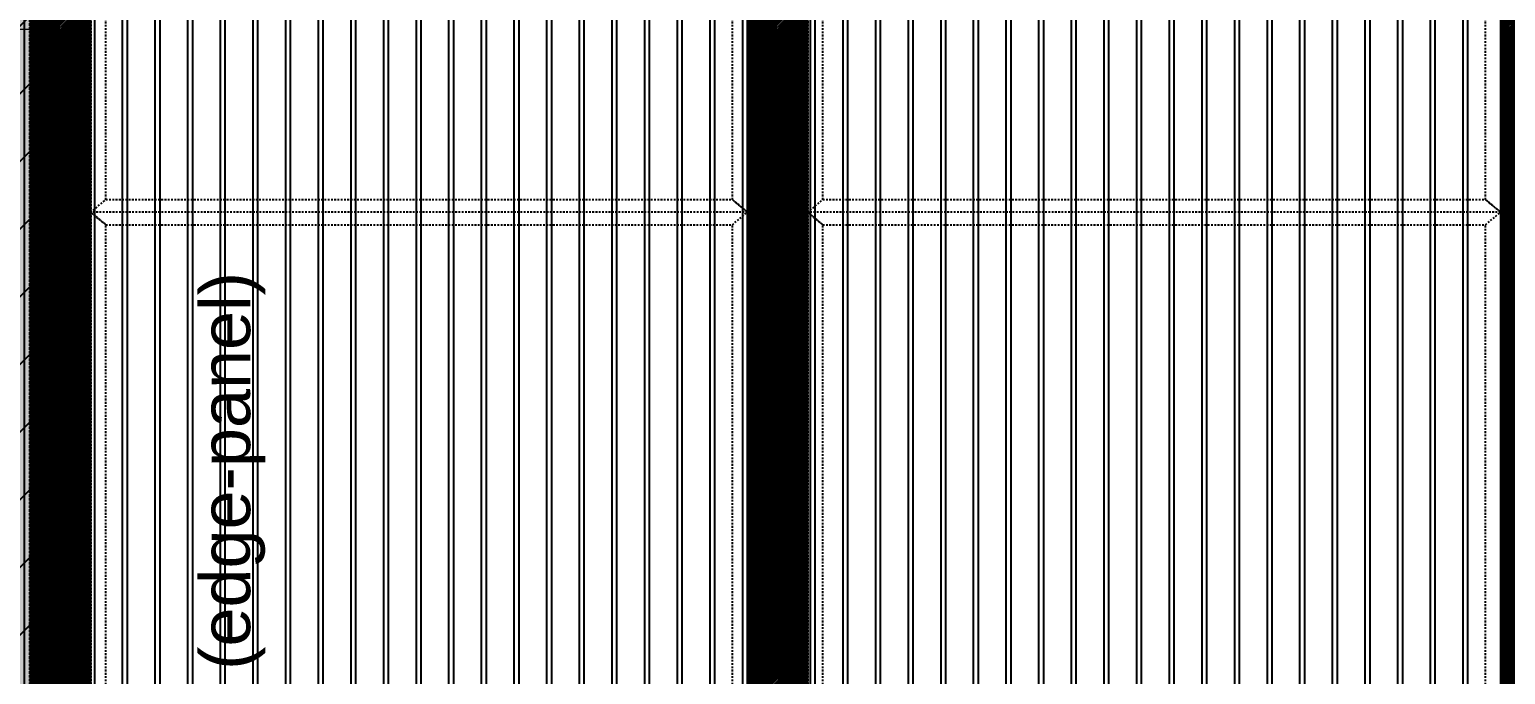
# Model space of a CAD drawing. Header units: millimetres. Extents: x 652937 to 1670132, y 1473552 to 2851037.
# Drawn here: x 770093 to 773033, y 1524607 to 1525890 of the extents above; entities that cross this region are included whole.
import ezdxf
from ezdxf.xclip import XClip

# ---------------------------------------------------------------- set-up
doc = ezdxf.new("R2010")
doc.units = ezdxf.units.MM
doc.header["$XCLIPFRAME"] = 0
for name, pattern in [('HIDDEN', [0.375, 0.25, -0.125]), ('TA_HL_001.00000', [6.5, 3.55, -2.95]), ('XKITLINE00', [0]), ('XKITLINE02', [4, 2, -2])]:
    doc.linetypes.add(name, pattern=pattern)
doc.layers.get('Defpoints').update_dxf_attribs({"color": 255})
doc.layers.add('000 - 0_HIDE_OBJ_FRAMING_DEF_SUB', color=1, linetype='Continuous', plot=False)
for name, color, linetype in [('000 - CONCRETE_COL_WIPEOUT_', 250, 'Continuous'), ('000 - CONCRETE_WALL_HATCH_', 251, 'Continuous'), ('000 - CONCRETE_WALL_MAIN_COLOR_2', 1, 'Continuous'), ('000 - H A T C H', 9, 'Continuous'), ('010 - ASPG_EXTR_MAIN_COLOR_2', 2, 'Continuous'), ('010 - ASPG_EXTR_WIPEOUT_', 250, 'Continuous'), ('010 - ASPG_FRAMING_MAIN_COLOR_1', 3, 'Continuous'), ('010 - ASPG_FRAMING_SUB_COLOR_2', 1, 'Continuous'), ('010 - ASPG_FRAMING_SUB_COLOR_3', 251, 'Continuous')]:
    doc.layers.add(name, color=color, linetype=linetype)
for name, color, linetype, true_color, plot in [('000 - ESTIMATE_ASPG_TEXT_COLOR_1', 1, 'Continuous', 0xff0000, False), ('000_AREA_ASPG_AREA_HATCH_', 7, 'Continuous', 0xff8700, False), ('000_AREA_ASPG_AREA_MAIN_COLOR_1', 7, 'Continuous', 0xff8700, False)]:
    doc.layers.add(name, color=color, linetype=linetype, true_color=true_color, plot=plot)
for name, color, linetype, lineweight in [('A-230-M_FLOOR', 2, 'Continuous', 25), ('A-GENM', 37, 'Continuous', 9), ('Bolt', 7, 'Continuous', 0), ('Part', 2, 'Continuous', 0)]:
    doc.layers.add(name, color=color, linetype=linetype, lineweight=lineweight)
doc.styles.add('_Arial', font='arial.ttf')

# ---------------------------------------------------------------- blocks, each defined once
blk = doc.blocks.new('GM_Louver Grill Vertical Z1 - Z Profile-17842814-ENT 3 ELE-2 Sheet')
at = {"layer": '000 - 0_HIDE_OBJ_FRAMING_DEF_SUB'}
blk.add_line((-185546.9, 105925), (-185546.9, 114870), dxfattribs=at)
blk = doc.blocks.new('E2')
at = {"layer": '000 - 0_HIDE_OBJ_FRAMING_DEF_SUB'}
for points in [[(1661279.1, 114870), (1659779.1, 114870), (1659779.1, 105925), (1661279.1, 105925)], [(1661279.1, 114870), (1662779.1, 114870), (1662779.1, 105925), (1661279.1, 105925)], [(1661229.1, 114820), (1659829.1, 114820), (1659829.1, 105975), (1661229.1, 105975)], [(1661329.1, 114820), (1662729.1, 114820), (1662729.1, 105975), (1661329.1, 105975)]]:
    blk.add_lwpolyline(points, close=True, dxfattribs=at)
at = {"layer": 'A-GENM'}
for p in [(1845451, 0), (1845526, 0), (1845601, 0), (1845676, 0), (1845751, 0), (1845826, 0), (1845901, 0), (1845976, 0), (1846051, 0), (1846126, 0), (1846201, 0), (1846276, 0), (1846351, 0), (1846426, 0), (1846501, 0), (1846576, 0), (1846651, 0), (1846726, 0), (1846951, 0), (1847026, 0), (1847101, 0), (1847176, 0), (1847251, 0), (1847326, 0), (1847401, 0), (1847476, 0), (1847551, 0), (1847626, 0), (1847701, 0), (1847776, 0), (1847851, 0), (1847926, 0), (1848001, 0), (1848076, 0), (1848151, 0), (1848226, 0)]:
    blk.add_blockref('GM_Louver Grill Vertical Z1 - Z Profile-17842814-ENT 3 ELE-2 Sheet', p, dxfattribs=at)
blk = doc.blocks.new('*A3534110')
at = {"layer": 'Part', "linetype": 'XKITLINE00', "lineweight": 0}
for p, q in [((616.947209, 162.330227), (616.947209, 162.430227)), ((616.947209, 162.430227), (619.147209, 162.430227)), ((619.147209, 162.330227), (616.947209, 162.330227)), ((619.147209, 162.330227), (619.147209, 162.430227)), ((619.147209, 162.430227), (619.147211, 162.430227)), ((619.147211, 162.330227), (619.147209, 162.330227))]:
    blk.add_line(p, q, dxfattribs=at)
at = {"layer": 'Part', "linetype": 'XKITLINE02', "lineweight": 0}
for p, q in [((616.947211, 162.330227), (616.947211, 162.430227)), ((619.147209, 162.430227), (619.147211, 162.430227)), ((619.147209, 162.330227), (619.147211, 162.330227)), ((619.147211, 162.330227), (619.147211, 162.430227))]:
    blk.add_line(p, q, dxfattribs=at)
blk = doc.blocks.new('*A3535111')
at = {"layer": 'Part', "linetype": 'XKITLINE00', "lineweight": 0}
for p, q in [((618.077209, 162.330227), (618.077209, 162.230227)), ((618.677209, 162.280227), (618.127209, 162.280227)), ((618.127209, 162.280227), (618.127209, 162.230227)), ((618.677209, 162.280227), (618.677209, 162.330227))]:
    blk.add_line(p, q, dxfattribs=at)
at = {"layer": 'Part', "linetype": 'XKITLINE02', "lineweight": 0}
for p, q in [((618.077209, 162.330227), (618.67721, 162.330227)), ((618.67721, 162.330227), (618.67721, 162.280227)), ((618.07721, 161.730227), (618.077209, 162.230227)), ((618.127209, 162.230227), (618.12721, 161.730227)), ((618.077209, 161.730227), (618.12721, 161.730227))]:
    blk.add_line(p, q, dxfattribs=at)
blk = doc.blocks.new('*A3536112')
at = {"layer": 'Part', "linetype": 'XKITLINE00', "lineweight": 0}
for p, q in [((616.747209, 162.630227), (616.947209, 162.430227)), ((619.177209, 162.430227), (619.347209, 162.630227)), ((616.947209, 162.430227), (619.177211, 162.430227))]:
    blk.add_line(p, q, dxfattribs=at)
at = {"layer": 'Part', "linetype": 'XKITLINE02', "lineweight": 0}
for p, q in [((616.747209, 162.630227), (619.347211, 162.630227)), ((616.947211, 162.430227), (616.747211, 162.630227)), ((619.177211, 162.430227), (619.347211, 162.630227))]:
    blk.add_line(p, q, dxfattribs=at)
blk = doc.blocks.new('*A3537113')
at = {"layer": 'Bolt', "linetype": 'XKITLINE02', "lineweight": 0}
for p, q in [((618.20641, 162.030227), (617.77721, 162.030227)), ((618.07721, 162.100227), (618.01721, 162.100227)), ((618.12721, 162.200227), (618.07721, 162.200227)), ((618.07721, 161.960227), (618.01721, 161.960227)), ((618.12721, 161.860227), (618.07721, 161.860227))]:
    blk.add_line(p, q, dxfattribs=at)
blk = doc.blocks.new('*A3538114')
at = {"layer": 'Bolt'}
for points in [[(617.217, 162.43), (617.217, 162.33), (617.077, 162.33), (617.077, 162.43)], [(619.017, 162.43), (619.017, 162.33), (618.877, 162.33), (618.877, 162.43)]]:
    blk.add_hatch(color=256, dxfattribs=at).paths.add_polyline_path(points, flags=17)
at = {"layer": 'Bolt', "linetype": 'XKITLINE00', "lineweight": 0}
for p, q in [((617.077, 162.33), (617.077, 162.43)), ((617.147, 162.33), (617.147, 162.43)), ((617.217, 162.33), (617.217, 162.43)), ((618.877, 162.33), (618.877, 162.43)), ((618.947, 162.33), (618.947, 162.43)), ((619.017, 162.33), (619.017, 162.43))]:
    blk.add_line(p, q, dxfattribs=at)
blk = doc.blocks.new('12')
at = {"layer": 'Part', "color": 253, "linetype": 'XKITLINE00', "lineweight": 0}
blk.add_lwpolyline([(663520.0716, 1524499.3916), (663520.0716, 1524502.7216), (663520.8136, 1524502.7216), (663520.8136, 1524499.3916)], close=True, dxfattribs=at)
blk = doc.blocks.new('*A28043877')
at = {"layer": 'Bolt'}
for points in [[(228.782, 59.398), (228.782, 59.428), (228.852, 59.428), (228.852, 59.398)], [(228.782, 59.368), (228.782, 59.398), (228.852, 59.398), (228.852, 59.368)], [(229.082, 59.398), (229.082, 59.428), (229.152, 59.428), (229.152, 59.398)], [(229.082, 59.368), (229.082, 59.398), (229.152, 59.398), (229.152, 59.368)]]:
    blk.add_hatch(color=256, dxfattribs=at).paths.add_polyline_path(points, flags=17)
at = {"layer": 'Bolt', "linetype": 'XKITLINE00', "lineweight": 0}
for p, q in [((228.817, 59.328), (228.817, 59.543)), ((229.117, 59.328), (229.117, 59.543)), ((228.782, 59.398), (228.782, 59.428)), ((228.782, 59.368), (228.782, 59.398)), ((228.852, 59.398), (228.852, 59.428)), ((228.852, 59.368), (228.852, 59.398)), ((229.082, 59.398), (229.082, 59.428)), ((229.082, 59.368), (229.082, 59.398)), ((229.152, 59.398), (229.152, 59.428)), ((229.152, 59.368), (229.152, 59.398))]:
    blk.add_line(p, q, dxfattribs=at)
blk = doc.blocks.new('*A28053878')
at = {"layer": 'Part', "linetype": 'XKITLINE02', "lineweight": 0}
for p, q in [((229.217311, 59.397868), (228.71731, 59.397868)), ((228.71731, 59.397868), (228.71731, 59.367868)), ((229.21731, 59.397868), (229.217311, 59.397868)), ((229.21731, 59.397868), (229.21731, 59.367868))]:
    blk.add_line(p, q, dxfattribs=at)
at = {"layer": 'Part', "linetype": 'XKITLINE00', "lineweight": 0}
for p, q in [((228.717311, 59.367868), (228.717311, 59.397868)), ((229.217311, 59.367868), (229.217311, 59.397868)), ((228.71731, 59.367868), (228.717311, 59.367868)), ((228.717311, 59.367868), (229.217311, 59.367868)), ((229.21731, 59.367868), (229.217311, 59.367868))]:
    blk.add_line(p, q, dxfattribs=at)
blk = doc.blocks.new('*A28063879')
at = {"layer": 'Bolt'}
for points in [[(239.532, 59.398), (239.532, 59.428), (239.602, 59.428), (239.602, 59.398)], [(239.532, 59.368), (239.532, 59.398), (239.602, 59.398), (239.602, 59.368)], [(239.832, 59.398), (239.832, 59.428), (239.902, 59.428), (239.902, 59.398)], [(239.832, 59.368), (239.832, 59.398), (239.902, 59.398), (239.902, 59.368)]]:
    blk.add_hatch(color=256, dxfattribs=at).paths.add_polyline_path(points, flags=17)
at = {"layer": 'Bolt', "linetype": 'XKITLINE00', "lineweight": 0}
for p, q in [((239.567, 59.328), (239.567, 59.543)), ((239.867, 59.328), (239.867, 59.543)), ((239.532, 59.398), (239.532, 59.428)), ((239.532, 59.368), (239.532, 59.398)), ((239.602, 59.398), (239.602, 59.428)), ((239.602, 59.368), (239.602, 59.398)), ((239.832, 59.398), (239.832, 59.428)), ((239.832, 59.368), (239.832, 59.398)), ((239.902, 59.398), (239.902, 59.428)), ((239.902, 59.368), (239.902, 59.398))]:
    blk.add_line(p, q, dxfattribs=at)
blk = doc.blocks.new('*A28073880')
at = {"layer": 'Part', "linetype": 'XKITLINE00', "lineweight": 0}
for p, q in [((239.467298, 59.367868), (239.467298, 59.397868)), ((239.967298, 59.367868), (239.967298, 59.397868)), ((239.467298, 59.367868), (239.467298, 59.367868)), ((239.467298, 59.367868), (239.967298, 59.367868)), ((239.967298, 59.367868), (239.967298, 59.367868))]:
    blk.add_line(p, q, dxfattribs=at)
at = {"layer": 'Part', "linetype": 'XKITLINE02', "lineweight": 0}
for p, q in [((239.967298, 59.397868), (239.467298, 59.397868)), ((239.467298, 59.397868), (239.467298, 59.367868)), ((239.967298, 59.397868), (239.967298, 59.397868)), ((239.967298, 59.397868), (239.967298, 59.367868))]:
    blk.add_line(p, q, dxfattribs=at)
blk = doc.blocks.new('*A31424214')
at = {"layer": 'Part', "linetype": 'XKITLINE00', "lineweight": 0}
for p, q in [((241.092247, 59.722868), (227.602427, 59.722868)), ((227.602427, 59.397868), (227.602427, 59.722868)), ((241.09225, 59.722868), (241.092247, 59.722868)), ((241.092247, 59.722868), (241.092247, 59.397868)), ((241.092247, 59.397868), (227.602427, 59.397868)), ((241.092247, 59.397868), (241.092282, 59.397868))]:
    blk.add_line(p, q, dxfattribs=at)
at = {"layer": 'Part', "linetype": 'XKITLINE02', "lineweight": 0}
for p, q in [((227.602429, 59.427868), (227.602429, 59.722868)), ((227.602459, 59.427868), (227.602459, 59.722868)), ((227.602461, 59.397868), (227.602461, 59.722868)), ((241.092282, 59.722868), (241.092247, 59.722868)), ((241.09225, 59.427868), (241.09225, 59.722868)), ((241.092282, 59.722868), (241.09228, 59.722868)), ((241.09228, 59.722868), (241.09228, 59.427868)), ((241.092282, 59.397868), (241.092282, 59.722868)), ((241.09228, 59.427868), (227.602429, 59.427868)), ((241.092282, 59.397868), (241.092247, 59.397868)), ((241.09228, 59.427868), (241.09225, 59.427868))]:
    blk.add_line(p, q, dxfattribs=at)
blk = doc.blocks.new('*A31574229')
at = {"layer": 'Part', "linetype": 'XKITLINE00', "lineweight": 0}
for p, q in [((228.952311, 59.367868), (228.95231, 59.367868)), ((228.95231, 58.867868), (228.952311, 59.367868)), ((228.952311, 59.367868), (228.982311, 59.367868)), ((228.98231, 58.867868), (228.982311, 59.367868)), ((228.952311, 59.217868), (228.982311, 59.217868)), ((228.95231, 58.867868), (228.98231, 58.867868))]:
    blk.add_line(p, q, dxfattribs=at)
at = {"layer": 'Part', "linetype": 'XKITLINE02', "lineweight": 0}
for p, q in [((228.95231, 59.367868), (228.95231, 58.867868)), ((228.952311, 59.367868), (228.95231, 59.367868)), ((228.98231, 58.867868), (228.98231, 59.367868))]:
    blk.add_line(p, q, dxfattribs=at)
blk = doc.blocks.new('*A31614233')
at = {"layer": 'Part', "linetype": 'XKITLINE00', "lineweight": 0}
for p, q in [((239.702298, 59.367868), (239.702298, 59.367868)), ((239.702298, 58.867868), (239.702298, 59.367868)), ((239.702298, 59.367868), (239.732298, 59.367868)), ((239.732298, 58.867868), (239.732298, 59.367868)), ((239.702298, 59.217868), (239.732298, 59.217868)), ((239.702298, 58.867868), (239.732298, 58.867868))]:
    blk.add_line(p, q, dxfattribs=at)
at = {"layer": 'Part', "linetype": 'XKITLINE02', "lineweight": 0}
for p, q in [((239.702298, 59.367868), (239.702298, 58.867868)), ((239.702298, 59.367868), (239.702298, 59.367868)), ((239.732298, 58.867868), (239.732298, 59.367868))]:
    blk.add_line(p, q, dxfattribs=at)
blk = doc.blocks.new('PP18_ENT3_SE_ELE2-1')
at = {"layer": 'A-230-M_FLOOR', "color": 4, "lineweight": 9}
blk.add_lwpolyline([(-1915, 102450), (-1915, 114420), (-2165, 114420), (-2165, 102450)], dxfattribs=at)
at = {"layer": 'Part', "linetype": 'XKITLINE02', "lineweight": 0}
for p, q in [((-4618, 113780), (-4618, 110735)), ((-4618, 113780), (-4618, 110735)), ((-4612, 113780), (-4612, 110735)), ((-4612, 113780), (-4612, 110735)), ((-4565, 113780), (-4565, 113780)), ((-4565, 113780), (-4565, 113780)), ((-2540, 113780), (-2540, 113780)), ((-2540, 113780), (-2540, 113780)), ((-2493, 113780), (-2493, 110735)), ((-2493, 113780), (-2493, 110735)), ((-2487, 113780), (-2487, 110735)), ((-2487, 113780), (-2487, 110735))]:
    blk.add_line(p, q, dxfattribs=at)
at = {"layer": 'Part', "linetype": 'HIDDEN', "lineweight": 0, "ltscale": 20}
blk.add_lwpolyline([(-4915, 103500), (-4915, 114420), (-5165, 114420), (-5165, 103500)], dxfattribs=at)
at = {"layer": 'Part', "linetype": 'XKITLINE00', "lineweight": 0}
for points in [[(-4565, 110735), (-4565, 113780), (-4665, 113780), (-4665, 110735)], [(-2540, 110735), (-2540, 113780), (-2440, 113780), (-2440, 110735)]]:
    blk.add_lwpolyline(points, close=True, dxfattribs=at)
at = {"color": 4, "xscale": 1000, "yscale": 1000, "zscale": 1000}
blk.add_blockref('12', (-663525726.6, -1524387851.6), dxfattribs=at)
blk.add_blockref('E2', (-1664704.6, 0))
at = {"lineweight": 0}
for name, p, xscale, yscale, zscale in [('*A3536112', (-66421.2, 97557), 100, 100, 100), ('*A3534110', (-66419.7, 97557), 100, 100, 100), ('*A3538114', (-66419.7, 97557), 100, 100, 100), ('*A3536112', (59316.2, 97557), -100, 100, 100), ('*A3534110', (59314.7, 97557), -100, 100, 100), ('*A3538114', (59314.7, 97557), -100, 100, 100), ('*A3537113', (-66419.7, 97557), 100, 100, 100), ('*A3535111', (-66419.7, 97557), 100, 100, 100), ('*A3535111', (59314.7, 97557), -100, 100, 100), ('*A3537113', (59314.7, 97557), -100, 100, 100), ('*A31424214', (-50408.9, 101105.4), 200, 200, 200), ('*A28043877', (-50408.9, 101105.4), 200, 200, 200), ('*A28063879', (-50408.9, 101105.4), 200, 200, 200), ('*A28053878', (-50408.9, 101105.4), 200, 200, 200), ('*A31574229', (-50408.9, 101105.4), 200, 200, 200), ('*A28073880', (-50408.9, 101105.4), 200, 200, 200), ('*A31614233', (-50408.9, 101105.4), 200, 200, 200)]:
    blk.add_blockref(name, p, dxfattribs=dict(at, xscale=xscale, yscale=yscale, zscale=zscale))
blk = doc.blocks.new('*A25233596')
at = {"layer": 'Part', "linetype": 'XKITLINE02', "lineweight": 0}
blk.add_line((227.47736, 52.172868), (227.47736, 68.822868), dxfattribs=at)
at = {"layer": 'Part', "linetype": 'XKITLINE00', "lineweight": 0}
blk.add_line((227.477361, 68.822868), (227.477361, 52.172868), dxfattribs=at)
blk = doc.blocks.new('*A25243597')
at = {"layer": 'Part', "linetype": 'XKITLINE02', "lineweight": 0}
blk.add_line((241.217337, 31.472868), (241.217337, 66.572868), dxfattribs=at)
at = {"layer": 'Part', "linetype": 'XKITLINE00', "lineweight": 0}
blk.add_line((241.217339, 31.472868), (241.217339, 66.572868), dxfattribs=at)
blk = doc.blocks.new('*A28033876')
at = {"layer": 'Part', "linetype": 'XKITLINE02', "lineweight": 0}
blk.add_line((227.477361, 63.572868), (223.767361, 63.572868), dxfattribs=at)
at = {"layer": 'Part', "linetype": 'XKITLINE00', "lineweight": 0}
blk.add_line((271.212361, 63.572868), (227.477361, 63.572868), dxfattribs=at)
blk = doc.blocks.new('*A31514223')
at = {"layer": 'Part', "linetype": 'XKITLINE00', "lineweight": 0}
for p, q in [((229.21731, 63.372868), (228.71731, 63.372868)), ((228.71731, 63.372868), (228.71731, 59.722868)), ((229.21731, 63.372868), (229.21731, 59.722868)), ((228.71731, 59.367868), (228.71731, 52.222868)), ((229.21731, 59.367868), (229.21731, 52.222868)), ((228.71731, 48.172868), (228.71731, 51.867868)), ((229.21731, 51.867868), (229.21731, 48.172868)), ((229.21731, 48.172868), (228.71731, 48.172868))]:
    blk.add_line(p, q, dxfattribs=at)
at = {"layer": 'Part', "linetype": 'XKITLINE02', "lineweight": 0}
for p, q in [((228.71731, 63.372868), (228.71731, 63.372868)), ((228.95231, 63.372868), (228.95231, 48.172868)), ((228.98231, 63.372868), (228.98231, 48.172868)), ((228.71731, 59.722868), (228.71731, 59.367868)), ((229.21731, 59.722868), (229.21731, 59.367868)), ((228.71731, 59.397868), (228.71731, 51.867868)), ((228.98231, 48.172868), (228.98231, 59.427868)), ((229.21731, 59.427868), (229.21731, 51.867868)), ((228.71731, 52.222868), (228.71731, 48.172868)), ((229.21731, 52.222868), (229.21731, 51.867868)), ((228.71731, 48.172868), (228.71731, 48.172868))]:
    blk.add_line(p, q, dxfattribs=at)
blk = doc.blocks.new('*A31524224')
at = {"layer": 'Part', "linetype": 'XKITLINE02', "lineweight": 0}
for p, q in [((239.467298, 63.372868), (239.467297, 63.372868)), ((239.702298, 63.372868), (239.702297, 48.172868)), ((239.732298, 63.372868), (239.732298, 48.172868)), ((239.732297, 48.172868), (239.732297, 63.122868)), ((239.467298, 59.722868), (239.467298, 59.367868)), ((239.967298, 59.722868), (239.967298, 59.367868)), ((239.467298, 59.397868), (239.467298, 51.867868)), ((239.967297, 59.427868), (239.967298, 51.867868)), ((239.467298, 52.222868), (239.467297, 48.172868)), ((239.967298, 52.222868), (239.967298, 51.867868)), ((239.467298, 48.172868), (239.467297, 48.172868))]:
    blk.add_line(p, q, dxfattribs=at)
at = {"layer": 'Part', "linetype": 'XKITLINE00', "lineweight": 0}
for p, q in [((239.967298, 63.372868), (239.467298, 63.372868)), ((239.467298, 63.372868), (239.467298, 59.722868)), ((239.967298, 63.372868), (239.967298, 59.722868)), ((239.467298, 59.367868), (239.467298, 52.222868)), ((239.967298, 59.367868), (239.967298, 52.222868)), ((239.467298, 48.172868), (239.467298, 51.867868)), ((239.967298, 51.867868), (239.967298, 48.172868)), ((239.967298, 48.172868), (239.467298, 48.172868))]:
    blk.add_line(p, q, dxfattribs=at)
blk = doc.blocks.new('*A32364308')
at = {"layer": 'Part', "linetype": 'XKITLINE00', "lineweight": 0}
for p, q in [((228.41731, 63.422868), (228.41731, 63.472868)), ((229.51731, 63.472868), (228.41731, 63.472868)), ((228.41731, 63.422868), (229.51731, 63.422868)), ((229.51731, 63.422868), (229.51731, 63.472868))]:
    blk.add_line(p, q, dxfattribs=at)
at = {"layer": 'Part', "linetype": 'XKITLINE02', "lineweight": 0}
for p, q in [((228.41731, 63.472868), (228.41731, 63.422868)), ((229.51731, 63.472868), (229.51731, 63.422868))]:
    blk.add_line(p, q, dxfattribs=at)
blk = doc.blocks.new('*A32374309')
at = {"layer": 'Part', "linetype": 'XKITLINE00', "lineweight": 0}
for p, q in [((228.98231, 63.422868), (228.98231, 63.372868)), ((229.00731, 63.397868), (229.00731, 63.372868)), ((229.00731, 63.397868), (229.28231, 63.397868)), ((229.28231, 63.397868), (229.28231, 63.422868))]:
    blk.add_line(p, q, dxfattribs=at)
at = {"layer": 'Part', "linetype": 'XKITLINE02', "lineweight": 0}
for p, q in [((229.28231, 63.422868), (228.98231, 63.422868)), ((228.98231, 63.372868), (228.98231, 63.122868)), ((229.00731, 63.372868), (229.00731, 63.122868)), ((229.28231, 63.422868), (229.28231, 63.397868)), ((228.98231, 63.122868), (229.00731, 63.122868))]:
    blk.add_line(p, q, dxfattribs=at)
blk = doc.blocks.new('*A32384310')
at = {"layer": 'Part', "linetype": 'XKITLINE02', "lineweight": 0}
for p, q in [((228.41731, 63.472868), (228.317309, 63.572868)), ((228.317309, 63.572868), (228.31731, 63.572868)), ((228.317309, 63.572868), (229.61731, 63.572868)), ((229.51731, 63.472868), (229.617309, 63.572868))]:
    blk.add_line(p, q, dxfattribs=at)
at = {"layer": 'Part', "linetype": 'XKITLINE00', "lineweight": 0}
for p, q in [((228.41731, 63.472868), (228.31731, 63.572868)), ((229.61731, 63.572868), (229.51731, 63.472868)), ((229.51731, 63.472868), (228.41731, 63.472868))]:
    blk.add_line(p, q, dxfattribs=at)
blk = doc.blocks.new('*A32394311')
at = {"layer": 'Bolt', "linetype": 'XKITLINE02', "lineweight": 0}
for p, q in [((228.91271, 63.247868), (229.12731, 63.247868)), ((228.95231, 63.282868), (228.98231, 63.282868)), ((228.95231, 63.212868), (228.98231, 63.212868)), ((228.98231, 63.282868), (229.00731, 63.282868)), ((228.98231, 63.212868), (229.00731, 63.212868))]:
    blk.add_line(p, q, dxfattribs=at)
blk = doc.blocks.new('*A32404312')
at = {"layer": 'Bolt'}
for points in [[(228.602, 63.473), (228.602, 63.423), (228.532, 63.423), (228.532, 63.473)], [(229.402, 63.473), (229.402, 63.423), (229.332, 63.423), (229.332, 63.473)]]:
    blk.add_hatch(color=256, dxfattribs=at).paths.add_polyline_path(points, flags=17)
at = {"layer": 'Bolt', "linetype": 'XKITLINE00', "lineweight": 0}
for p, q in [((228.532, 63.473), (228.532, 63.423)), ((228.567, 63.473), (228.567, 63.423)), ((228.602, 63.473), (228.602, 63.423)), ((229.332, 63.473), (229.332, 63.423)), ((229.367, 63.473), (229.367, 63.423)), ((229.402, 63.473), (229.402, 63.423))]:
    blk.add_line(p, q, dxfattribs=at)
blk = doc.blocks.new('*A32414313')
at = {"layer": 'Part', "linetype": 'XKITLINE00', "lineweight": 0}
for p, q in [((240.267298, 63.472868), (239.167297, 63.472868)), ((239.167297, 63.422868), (240.267298, 63.422868)), ((239.167298, 63.422868), (239.167298, 63.472868)), ((240.267298, 63.422868), (240.267298, 63.472868))]:
    blk.add_line(p, q, dxfattribs=at)
at = {"layer": 'Part', "linetype": 'XKITLINE02', "lineweight": 0}
for p, q in [((239.167297, 63.472868), (239.167297, 63.422868)), ((240.267297, 63.472868), (240.267297, 63.422868))]:
    blk.add_line(p, q, dxfattribs=at)
blk = doc.blocks.new('*A32424314')
at = {"layer": 'Part', "linetype": 'XKITLINE02', "lineweight": 0}
for p, q in [((240.032298, 63.422868), (239.732297, 63.422868)), ((239.732298, 63.372868), (239.732297, 63.122868)), ((239.757298, 63.372868), (239.757297, 63.122868)), ((240.032297, 63.422868), (240.032297, 63.397868)), ((239.732297, 63.122868), (239.757298, 63.122868))]:
    blk.add_line(p, q, dxfattribs=at)
at = {"layer": 'Part', "linetype": 'XKITLINE00', "lineweight": 0}
for p, q in [((239.732298, 63.422868), (239.732298, 63.372868)), ((239.757298, 63.397868), (239.757298, 63.372868)), ((239.757298, 63.397868), (240.032298, 63.397868)), ((240.032298, 63.397868), (240.032298, 63.422868))]:
    blk.add_line(p, q, dxfattribs=at)
blk = doc.blocks.new('*A32434315')
at = {"layer": 'Part', "linetype": 'XKITLINE02', "lineweight": 0}
for p, q in [((239.167297, 63.472868), (239.067297, 63.572868)), ((239.067297, 63.572868), (239.067298, 63.572868)), ((239.067297, 63.572868), (240.367298, 63.572868)), ((240.267297, 63.472868), (240.367297, 63.572868))]:
    blk.add_line(p, q, dxfattribs=at)
at = {"layer": 'Part', "linetype": 'XKITLINE00', "lineweight": 0}
for p, q in [((239.167298, 63.472868), (239.067298, 63.572868)), ((240.367298, 63.572868), (240.267298, 63.472868)), ((240.267298, 63.472868), (239.167297, 63.472868))]:
    blk.add_line(p, q, dxfattribs=at)
blk = doc.blocks.new('*A32444316')
at = {"layer": 'Bolt', "linetype": 'XKITLINE02', "lineweight": 0}
for p, q in [((239.662697, 63.247868), (239.877297, 63.247868)), ((239.702297, 63.282868), (239.732297, 63.282868)), ((239.702297, 63.212868), (239.732297, 63.212868)), ((239.732297, 63.212868), (239.757297, 63.212868)), ((239.732298, 63.282868), (239.757298, 63.282868))]:
    blk.add_line(p, q, dxfattribs=at)
blk = doc.blocks.new('*A32454317')
at = {"layer": 'Bolt'}
for points in [[(239.352, 63.473), (239.352, 63.423), (239.282, 63.423), (239.282, 63.473)], [(240.152, 63.473), (240.152, 63.423), (240.082, 63.423), (240.082, 63.473)]]:
    blk.add_hatch(color=256, dxfattribs=at).paths.add_polyline_path(points, flags=17)
at = {"layer": 'Bolt', "linetype": 'XKITLINE00', "lineweight": 0}
for p, q in [((239.282, 63.473), (239.282, 63.423)), ((239.317, 63.473), (239.317, 63.423)), ((239.352, 63.473), (239.352, 63.423)), ((240.082, 63.473), (240.082, 63.423)), ((240.117, 63.473), (240.117, 63.423)), ((240.152, 63.473), (240.152, 63.423))]:
    blk.add_line(p, q, dxfattribs=at)
blk = doc.blocks.new('PP18_ENT3_SE_ELE2-2')
at = {"lineweight": 0, "xscale": 200, "yscale": 200, "zscale": 200}
for name in ['*A25233596', '*A28033876', '*A25243597', '*A32384310', '*A32364308', '*A32404312', '*A32434315', '*A32414313', '*A32454317', '*A31514223', '*A32374309', '*A31524224', '*A32424314', '*A32394311', '*A32444316', '*A31424214', '*A28043877', '*A28063879', '*A28053878', '*A31574229', '*A28073880', '*A31614233']:
    blk.add_blockref(name, (-50408.4678, 101105.4264), dxfattribs=at)
blk = doc.blocks.new('*U6174')
at = {"layer": '000 - H A T C H'}
h = blk.add_hatch(dxfattribs=at)
h.set_pattern_fill('AR-CONC', color=8, scale=0.05)
h.paths.add_polyline_path([(7281, 0), (0, 0), (0, -2980), (15523, -2980), (15523, 9340), (7281, 9340)])
at = {"layer": '000 - CONCRETE_COL_WIPEOUT_', "color": 0}
blk.add_lwpolyline([(7281, 0), (7281, 9340), (15523, 9340), (15523, -2980), (0, -2980), (0, 0), (7281, 0), (7281, 0), (7281, 0), (7281, 0), (7281, 0), (7281, 0)], close=True, dxfattribs=at)
blk = doc.blocks.new('A$Cfa402d38')
at = {"layer": 'Defpoints'}
blk.add_lwpolyline([(314, -1870), (314, -4850), (15837, -4850), (15837, 7470), (7595, 7470), (7595, -1870)], close=True, dxfattribs=at)
at = {"layer": '000 - CONCRETE_WALL_MAIN_COLOR_2'}
blk.add_blockref('*U6174', (314, -1870), dxfattribs=at)
at = {"layer": '000 - CONCRETE_WALL_HATCH_'}
h = blk.add_hatch(dxfattribs=at)
h.set_pattern_fill('ANSI31', color=1, scale=30)
h.paths.add_polyline_path([(314, -1870), (314, -4850), (15837, -4850), (15837, 7470), (7595, 7470), (7595, -1870)])
blk = doc.blocks.new('*U6699')
blk.add_wipeout([(50, 0), (1378, 0), (1378, 8482), (50, 8482)]).dxf.layer = '010 - ASPG_EXTR_WIPEOUT_'
at = {"layer": '010 - ASPG_EXTR_MAIN_COLOR_2'}
for points in [[(122.8, 0), (133, 0), (133, 8482), (122.8, 8482)], [(187.8, 0), (198, 0), (198, 8482), (187.8, 8482)], [(252.8, 0), (263, 0), (263, 8482), (252.8, 8482)], [(317.8, 0), (328, 0), (328, 8482), (317.8, 8482)], [(382.8, 0), (393, 0), (393, 8482), (382.8, 8482)], [(447.8, 0), (458, 0), (458, 8482), (447.8, 8482)], [(512.8, 0), (523, 0), (523, 8482), (512.8, 8482)], [(577.8, 0), (588, 0), (588, 8482), (577.8, 8482)], [(642.8, 0), (653, 0), (653, 8482), (642.8, 8482)], [(707.8, 0), (718, 0), (718, 8482), (707.8, 8482)], [(772.8, 0), (783, 0), (783, 8482), (772.8, 8482)], [(837.8, 0), (848, 0), (848, 8482), (837.8, 8482)], [(902.8, 0), (913, 0), (913, 8482), (902.8, 8482)], [(967.8, 0), (978, 0), (978, 8482), (967.8, 8482)], [(1032.8, 0), (1043, 0), (1043, 8482), (1032.8, 8482)], [(1097.8, 0), (1108, 0), (1108, 8482), (1097.8, 8482)], [(1162.8, 0), (1173, 0), (1173, 8482), (1162.8, 8482)], [(1227.8, 0), (1238, 0), (1238, 8482), (1227.8, 8482)], [(1292.8, 0), (1303, 0), (1303, 8482), (1292.8, 8482)]]:
    blk.add_lwpolyline(points, close=True, dxfattribs=at)
at = {"layer": '010 - ASPG_FRAMING_SUB_COLOR_2'}
blk.add_lwpolyline([(50, 0), (1378, 0), (1378, 8482), (50, 8482)], close=True, dxfattribs=at)
for points in [[(-50, 0), (50, 0), (50, 8482), (-50, 8482)], [(1378, 0), (1478, 0), (1478, 8482), (1378, 8482)]]:
    blk.add_wipeout(points).dxf.layer = '010 - ASPG_EXTR_WIPEOUT_'
at = {"layer": '010 - ASPG_EXTR_MAIN_COLOR_2'}
for points in [[(57.8, 0), (68, 0), (68, 8482), (57.8, 8482)], [(1357.8, 0), (1368, 0), (1368, 8482), (1357.8, 8482)]]:
    blk.add_lwpolyline(points, close=True, dxfattribs=at)
at = {"layer": '010 - ASPG_FRAMING_MAIN_COLOR_1'}
for points in [[(-50, 0), (-40, 0), (-40, 8482), (-50, 8482)], [(40, 0), (50, 0), (50, 8482), (40, 8482)], [(1378, 0), (1388, 0), (1388, 8482), (1378, 8482)], [(1468, 0), (1478, 0), (1478, 8482), (1468, 8482)]]:
    blk.add_lwpolyline(points, close=True, dxfattribs=at)
at = {"layer": '010 - ASPG_FRAMING_SUB_COLOR_2'}
for points in [[(-50, 0), (50, 0), (50, 8482), (-50, 8482)], [(1378, 0), (1478, 0), (1478, 8482), (1378, 8482)]]:
    blk.add_lwpolyline(points, close=True, dxfattribs=at)
blk = doc.blocks.new('*U6703')
blk.add_wipeout([(50, 0), (1450, 0), (1450, 8482), (50, 8482)]).dxf.layer = '010 - ASPG_EXTR_WIPEOUT_'
at = {"layer": '010 - ASPG_EXTR_MAIN_COLOR_2'}
for points in [[(64.8, 0), (75, 0), (75, 8482), (64.8, 8482)], [(129.8, 0), (140, 0), (140, 8482), (129.8, 8482)], [(194.8, 0), (205, 0), (205, 8482), (194.8, 8482)], [(259.8, 0), (270, 0), (270, 8482), (259.8, 8482)], [(324.8, 0), (335, 0), (335, 8482), (324.8, 8482)], [(389.8, 0), (400, 0), (400, 8482), (389.8, 8482)], [(454.8, 0), (465, 0), (465, 8482), (454.8, 8482)], [(519.8, 0), (530, 0), (530, 8482), (519.8, 8482)], [(584.8, 0), (595, 0), (595, 8482), (584.8, 8482)], [(649.8, 0), (660, 0), (660, 8482), (649.8, 8482)], [(714.8, 0), (725, 0), (725, 8482), (714.8, 8482)], [(779.8, 0), (790, 0), (790, 8482), (779.8, 8482)], [(844.8, 0), (855, 0), (855, 8482), (844.8, 8482)], [(909.8, 0), (920, 0), (920, 8482), (909.8, 8482)], [(974.8, 0), (985, 0), (985, 8482), (974.8, 8482)], [(1039.8, 0), (1050, 0), (1050, 8482), (1039.8, 8482)], [(1104.8, 0), (1115, 0), (1115, 8482), (1104.8, 8482)], [(1169.8, 0), (1180, 0), (1180, 8482), (1169.8, 8482)], [(1234.8, 0), (1245, 0), (1245, 8482), (1234.8, 8482)], [(1299.8, 0), (1310, 0), (1310, 8482), (1299.8, 8482)], [(1364.8, 0), (1375, 0), (1375, 8482), (1364.8, 8482)]]:
    blk.add_lwpolyline(points, close=True, dxfattribs=at)
at = {"layer": '010 - ASPG_FRAMING_SUB_COLOR_2'}
blk.add_lwpolyline([(50, 0), (1450, 0), (1450, 8482), (50, 8482)], close=True, dxfattribs=at)
blk.add_wipeout([(-50, 0), (50, 0), (50, 8482), (-50, 8482)]).dxf.layer = '010 - ASPG_EXTR_WIPEOUT_'
at = {"layer": '010 - ASPG_FRAMING_MAIN_COLOR_1'}
for points in [[(-50, 0), (-40, 0), (-40, 8482), (-50, 8482)], [(40, 0), (50, 0), (50, 8482), (40, 8482)]]:
    blk.add_lwpolyline(points, close=True, dxfattribs=at)
at = {"layer": '010 - ASPG_FRAMING_SUB_COLOR_2'}
blk.add_lwpolyline([(-50, 0), (50, 0), (50, 8482), (-50, 8482)], close=True, dxfattribs=at)
blk = doc.blocks.new('*U8798')
at = {"layer": '010 - ASPG_FRAMING_SUB_COLOR_3', "linetype": 'ByBlock'}
for points in [[(0, 0), (0, 1308), (25, 1278), (25, 30), (0, 0)], [(1413.7, 1308), (0, 1308), (25, 1278), (1388.7, 1278)], [(1413.7, 0), (1413.7, 1308), (1388.7, 1278), (1388.7, 30), (1413.7, 0)], [(25, 30), (1388.7, 30), (1413.7, 0), (0, 0), (25, 30)]]:
    blk.add_lwpolyline(points, close=True, dxfattribs=at)
blk = doc.blocks.new('*U8799')
at = {"layer": '010 - ASPG_FRAMING_SUB_COLOR_3', "linetype": 'ByBlock'}
for points in [[(0, 0), (0, 1380), (25, 1350), (25, 30), (0, 0)], [(1413.7, 1380), (0, 1380), (25, 1350), (1388.7, 1350)], [(1413.7, 0), (1413.7, 1380), (1388.7, 1350), (1388.7, 30), (1413.7, 0)], [(25, 30), (1388.7, 30), (1413.7, 0), (0, 0), (25, 30)]]:
    blk.add_lwpolyline(points, close=True, dxfattribs=at)
blk = doc.blocks.new('A$Cd3cf6656')
at = {"layer": '000 - ESTIMATE_ASPG_TEXT_COLOR_1', "style": '_Arial'}
for tag, p in [('LV_TYPE_VAL', (138.1, 356.5)), ('LV_SIN-H_VAL', (138.1, 206.5)), ('LV_DOU-H_VAL', (138.1, 56.5)), ('V-TRIM_VAL', (138.1, -93.5)), ('FRAME_VAL', (138.1, -243.5)), ('FRAME_SET', (138.1, -393.5))]:
    blk.add_attdef(tag, p, '', height=100, dxfattribs=at)
blk = doc.blocks.new('*U8821')
at = {"layer": '000_AREA_ASPG_AREA_HATCH_', "transparency": 33554539}
h = blk.add_hatch(dxfattribs=at)
h.set_pattern_fill('ANSI31', color=256)
h.set_pattern_definition([(45, (-24.4354, 8456.1105), (-2.245064, 2.245064), [])])
h.paths.add_polyline_path([(-60, 0), (60, 0), (60, 8482), (-60, 8482)])
at = {"layer": '000_AREA_ASPG_AREA_MAIN_COLOR_1'}
blk.add_lwpolyline([(-60, 0), (60, 0), (60, 8482), (-60, 8482)], close=True, dxfattribs=at)

msp = doc.modelspace()

# ---------------------------------------------------------------- block references
at = {"color": 6}
msp.add_blockref('A$Cfa402d38', (754258.1769, 1519470.4203), dxfattribs=at)

# ---------------------------------------------------------------- next in the draw order: block references
ref = msp.add_blockref('PP18_ENT3_SE_ELE2-2', (775008.1769, 1412070.4203), dxfattribs=at)
XClip(ref).set_block_clipping_path([(-26088.7758649617, 100920), (12661.2241350383, 117178.2602934372)])

# ---------------------------------------------------------------- next in the draw order: block references
ref = msp.add_blockref('PP18_ENT3_SE_ELE2-1', (775008.1769, 1412070.4203), dxfattribs=at)
XClip(ref).set_block_clipping_path([(-21816.709593582, 100920), (8800.0000001194, 118767.7153737911)])

# ---------------------------------------------------------------- next in the draw order: block references
msp.add_blockref('*U6699', (770155.1769, 1518458.4203))

# ---------------------------------------------------------------- next in the draw order: block references
for name, p in [('*U8821', (770155.1769, 1518458.4203)), ('*U6703', (771583.1769, 1518458.4203))]:
    msp.add_blockref(name, p)

# ---------------------------------------------------------------- next in the draw order: block references
at = {"linetype": 'TA_HL_001.00000', "rotation": 90}
for name, p in [('*U8798', (771523.1769, 1525526.7537)), ('*U8799', (773023.1769, 1525526.7537)), ('*U8798', (771523.1769, 1524113.087)), ('*U8799', (773023.1769, 1524113.087))]:
    msp.add_blockref(name, p, dxfattribs=at)
for p in [(771583.1769, 1518458.4203), (773083.1769, 1518458.4203)]:
    msp.add_blockref('*U8821', p)

# ---------------------------------------------------------------- next in the draw order: block references
ref = msp.add_blockref('A$Cd3cf6656', (770889.1769, 1522699.4203), dxfattribs=dict(rotation=90))
ref.add_attrib('LV_TYPE_VAL', 'E2_PL_06_SINGLE BLANK (edge-panel)', (770532.6797, 1522837.4748), dxfattribs={"layer": '000 - ESTIMATE_ASPG_TEXT_COLOR_1', "height": 100, "rotation": 90, "style": '_Arial'})

doc.saveas('drawing.dxf')
